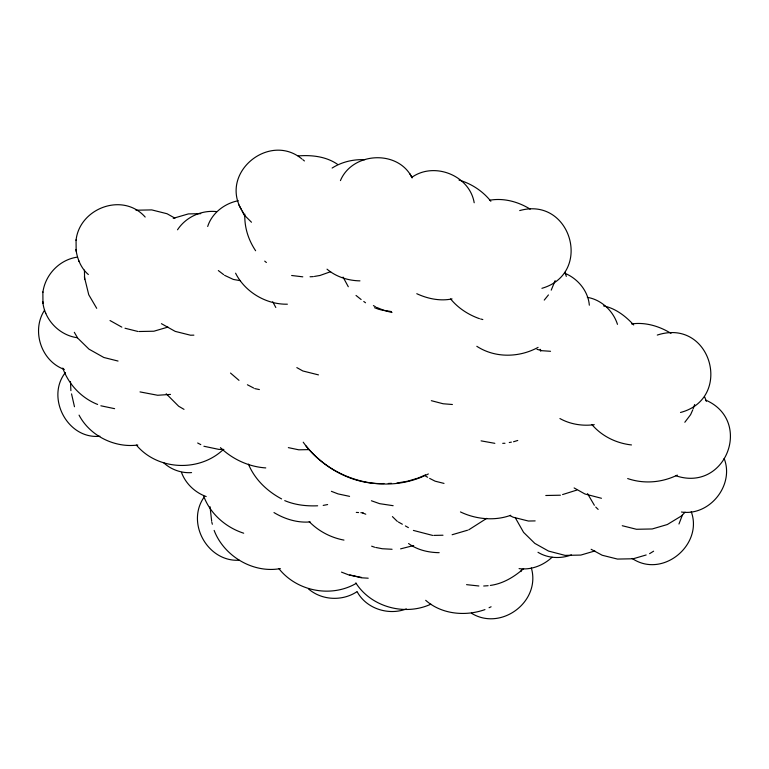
<?xml version="1.0" encoding="UTF-8"?>
<svg xmlns="http://www.w3.org/2000/svg" width="769" height="769" viewBox="0 0 769 769"><rect width="100%" height="100%" fill="white"/><g stroke="black" fill="none" stroke-linecap="round" stroke-linejoin="round"><path stroke-width="1.15" d="M42.785 301.573C44.352 319.76 59.367 335.371 77.486 337.754M42.862 292.499C45.092 274.898 59.376 259.682 77.188 257.163M75.968 249.464C77.208 258.788 81.024 268.304 88.358 274.533M76.054 240.38C79.284 208.466 122.694 191.635 145.178 217.05M84.359 276.821L88.752 294.758L96.702 308.321M42.862 291.912L42.968 303.39M76.054 239.793L76.16 251.271M84.417 270.13L84.638 279.541M70.469 381.549L70.892 390.662M682.459 514.903L678.96 524.006M693.148 408.81L694.657 404.513M555.131 280.627L551.219 290.153M207.688 226.48C211.898 213.061 224.731 203.285 238.284 200.728M520.93 571.588L521.69 569.512M692.744 409.887L690.61 414.664L684.823 422.268M203.612 497.879C186.165 523.776 208.091 562.149 239.217 560.216M340.427 180.609C352.356 151.954 398.015 149.397 411.973 177.601M177.514 229.796C185.8 217.166 201.084 210.091 216.07 211.562M44.554 310.186C31.154 330.593 41.18 361.257 64.375 369.447M65.394 372.571C45.631 397.467 67.509 439.657 99.903 436.225M544.25 300.093L548.441 294.931M685.073 512.183L681.661 515.816L667.309 524.535L652.199 528.966L636.453 529.274L622.256 525.717M486.719 518.364L468.657 529.889M523.651 568.589C514.25 576.913 503.003 583.738 490.353 585.42M552.104 557.208C543.318 565.484 531.177 570.223 519.065 568.618M223 449.798C199.094 472.262 157.539 470.426 136.392 445.088M649.584 553.67L653.612 551.19M356.258 583.363C331.122 597.994 296.949 591.399 278.907 568.647M356.806 591.803C342.167 601.396 321.798 600.435 308.456 588.891M332.131 168.046C341.811 161.865 353.471 159.164 364.891 159.702M411.924 177.283C434.37 161.394 469.657 175.505 474.194 202.756M538.098 347.367C519.248 357.691 495.111 358.248 476.818 346.3M576.769 490.103L562.572 494.573M430.88 604.165C405.052 616.229 371.158 607.154 355.816 582.892M489.055 607.721L491.103 606.779M330.66 271.688L320.029 275.456L314.483 276.417M425.517 474.877L418.442 477.972L407.81 481.173L396.939 483.057M428.352 473.944C385.74 495.794 330.737 480.808 303.226 442.194M677.335 475.098C661.83 482.644 644.057 484.172 627.667 478.558M657.274 335.073C711.277 317.405 733.645 398.505 680.507 412.472M510.712 515.278C494.659 521.209 475.713 519.296 460.458 511.933M413.703 545.519L400.591 548.864M406.359 608.923C388.624 615.796 366.284 608.731 357.162 591.736M484.97 609.596C465.456 616.575 441.608 614.393 425.68 600.31M519.7 210.581C571.088 196.076 593.351 273.447 541.914 288.317M513.538 441.762L517.748 440.464M173.217 218.338L188.367 213.907L200.747 213.657M167.95 327.094L153.887 331.218L139.247 331.506M452.124 534.743L467.562 530.216M571.405 554.92C560.688 558.967 547.836 558.4 537.983 552.286M594.86 550.96L580.826 555.074L565.09 555.381L548.566 551.085L534.811 543.385L523.574 532.359L515.134 517.46M646.171 554.968L633.214 558.765L617.478 559.073L602.185 555.247L591.13 549.287M280.349 568.589C253.068 573.587 223.933 556.122 214.138 530.418M323.191 505.416L327.623 504.56M489.747 200.219C503.705 197.758 518.268 201.728 530.158 209.13M452.047 298.92C440.128 301.361 427.679 298.757 416.779 293.7M509.261 442.521L511.395 442.137M631.618 323.932C645.345 321.971 659.389 326.162 671.02 333.381M170.507 394.401L157.645 395.266L140.006 391.902M137.795 445.011C114.744 448.164 89.896 435.85 79.063 415.135M223.875 449.452L218.809 449.384L203.9 446.251M594.274 424.671C582.633 426.257 570.185 424.305 559.919 418.538M309.061 449.605L298.785 449.817L288.346 447.625M191.568 472.608C181.484 473.358 170.862 469.571 163.537 462.621M317.645 505.791C306.485 506.262 295.094 505.022 284.732 500.619M483.691 586.007L488.132 585.709M298.141 155.924C311.589 154.857 325.854 156.415 337.274 164.143M310.051 276.773L313.377 276.609M388.249 483.48L391.508 483.317M310.167 521.93C297.478 523.026 284.77 519.104 273.985 512.567M550.537 351.289L542.203 350.722L536.973 349.347M502.724 443.329L504.973 443.28M135.978 210.216L151.733 209.899L167.036 213.734L174.919 218.146M193.884 335.149L190.51 335.217L175.217 331.391L161.423 323.672M545.788 495.496L560.409 495.207M681.44 512.019C709.825 516.278 734.606 484.922 724.129 458.449M535.157 520.901L528.418 521.036L513.125 517.201L509.934 515.643M433.812 535.397L442.992 535.224M287.375 304.197C266.237 304.63 245.032 292.066 235.583 273.187M383.942 483.528C353.557 484.797 324.768 468.888 305.87 445.828M392.075 549.268L382.251 548.739L375.733 547.451M393.142 505.694L379.626 503.666L371.417 500.763M356.297 512.404L358.575 512.548M360.853 512.683L363.131 512.817M439.176 552.671C428.41 552.546 417.336 549.979 408.55 543.52M368.207 578.201L361.372 577.788L349.76 574.866M478.885 585.988L466.562 584.651M359.959 280.868C348.078 280.656 336.197 276.85 327.017 269.169M302.803 276.84L291.643 275.494M240.437 280.695L233.305 279.426L224.567 275.321M391.546 311.599L380.568 309.82M452.403 404.504L443.146 403.763L431.342 400.687M265.776 467.917C248.906 466.831 232.584 459.324 220.443 447.635M349.578 496.361L338.11 493.919L331.391 491.324M361.526 577.432L349.174 575.087L341.484 572.117M494.842 443.338L481.077 440.858M587.314 297.353C601.368 299.65 613.201 310.916 617.469 324.345M603.559 305.889C615.479 308.311 625.639 316.126 633.704 324.97M631.474 444.943C616.267 443.261 601.81 436.215 591.842 424.488M675.874 475.761C725.965 492.612 753.216 420.893 705.875 400.178M254.75 388.595L259.384 389.575M100.854 405.782L114.619 408.675M343.983 540.098C330.853 537.675 318.529 531.177 309.205 521.613M318.472 374.888L302.851 370.975L296.824 367.601M125.011 328.238L138.122 331.526M118.051 361.055L103.844 357.489L88.954 349.126L77.717 338.12L74.314 332.304M601.454 498.274L584.94 493.986L574.126 487.931M444.011 483.413L435.1 481.173L429.65 478.395M432.659 535.426L413.395 530.418M459.035 180.061C471.445 183.647 482.836 191.145 490.862 201.286M480.587 318.972L482.826 319.558M391.988 312.522L384.135 310.465L376.502 307.34M371.638 546.173L374.657 547.24M374.541 307.706L379.492 309.58M362.487 512.942L365.775 514.211M206.188 496.563C195.018 492.525 185.56 483.595 181.474 472.377M243.686 533.205C225.692 527.409 210.024 513.692 203.545 495.736M564.6 273.149C577.673 278.474 588.15 290.874 589.333 305.197M479.462 318.674C468.359 314.742 458.084 308.1 450.605 298.939M247.397 384.76L253.703 388.047M184.012 409.358L178.658 406.234L166.2 393.757M197.662 442.992L200.786 444.626M97.634 404.456C81.447 398.054 68.566 384.433 62.789 368.072M281.589 498.918C267.103 491.17 254.799 479.462 248.425 464.111M471.397 613.191C500.907 631.551 541.059 601.723 531.35 567.955M632.147 558.429C662.58 579.038 703.414 544.702 691.235 511.673M425.642 476.146L427.641 477.27M110.015 320.529L121.838 327.142M398.342 521.997L402.36 524.237M405.369 525.919L408.377 527.611M373.398 305.591L375.464 306.754M238.996 380.357L230.517 373.052M301.919 158.972C269.708 132.057 219.915 172.045 241.274 209.379M361.132 299.526L356.028 295.45M363.766 301.477L365.515 302.775M223.635 274.629L218.329 270.563M302.861 159.664L304.418 160.952M251.482 222.231L244.446 215.224L238.919 205.025M264.719 261.114L266.391 262.508M595.735 507.05L598.147 509.405M392.421 516.605L397.342 521.43M587.535 493.631L594.37 505.291M348.299 286.741L343.051 277.09M255.616 250.742C248.329 239.803 244.331 227.364 244.821 214.099M275.811 307.475L272.716 301.756M409.848 173.707L412.126 177.918M242.177 211.014L244.446 215.224M704.721 397.006L706.346 401.38M564.994 272.303L566.301 276.388M74.478 406.743L71.546 393.891M540.184 349.289L540.77 351.289M78.63 260.441L78.899 261.412M45.438 312.56L45.707 313.531M211.811 522.199L212.35 524.256M211.658 521.132L210.024 506.704"/></g></svg>
